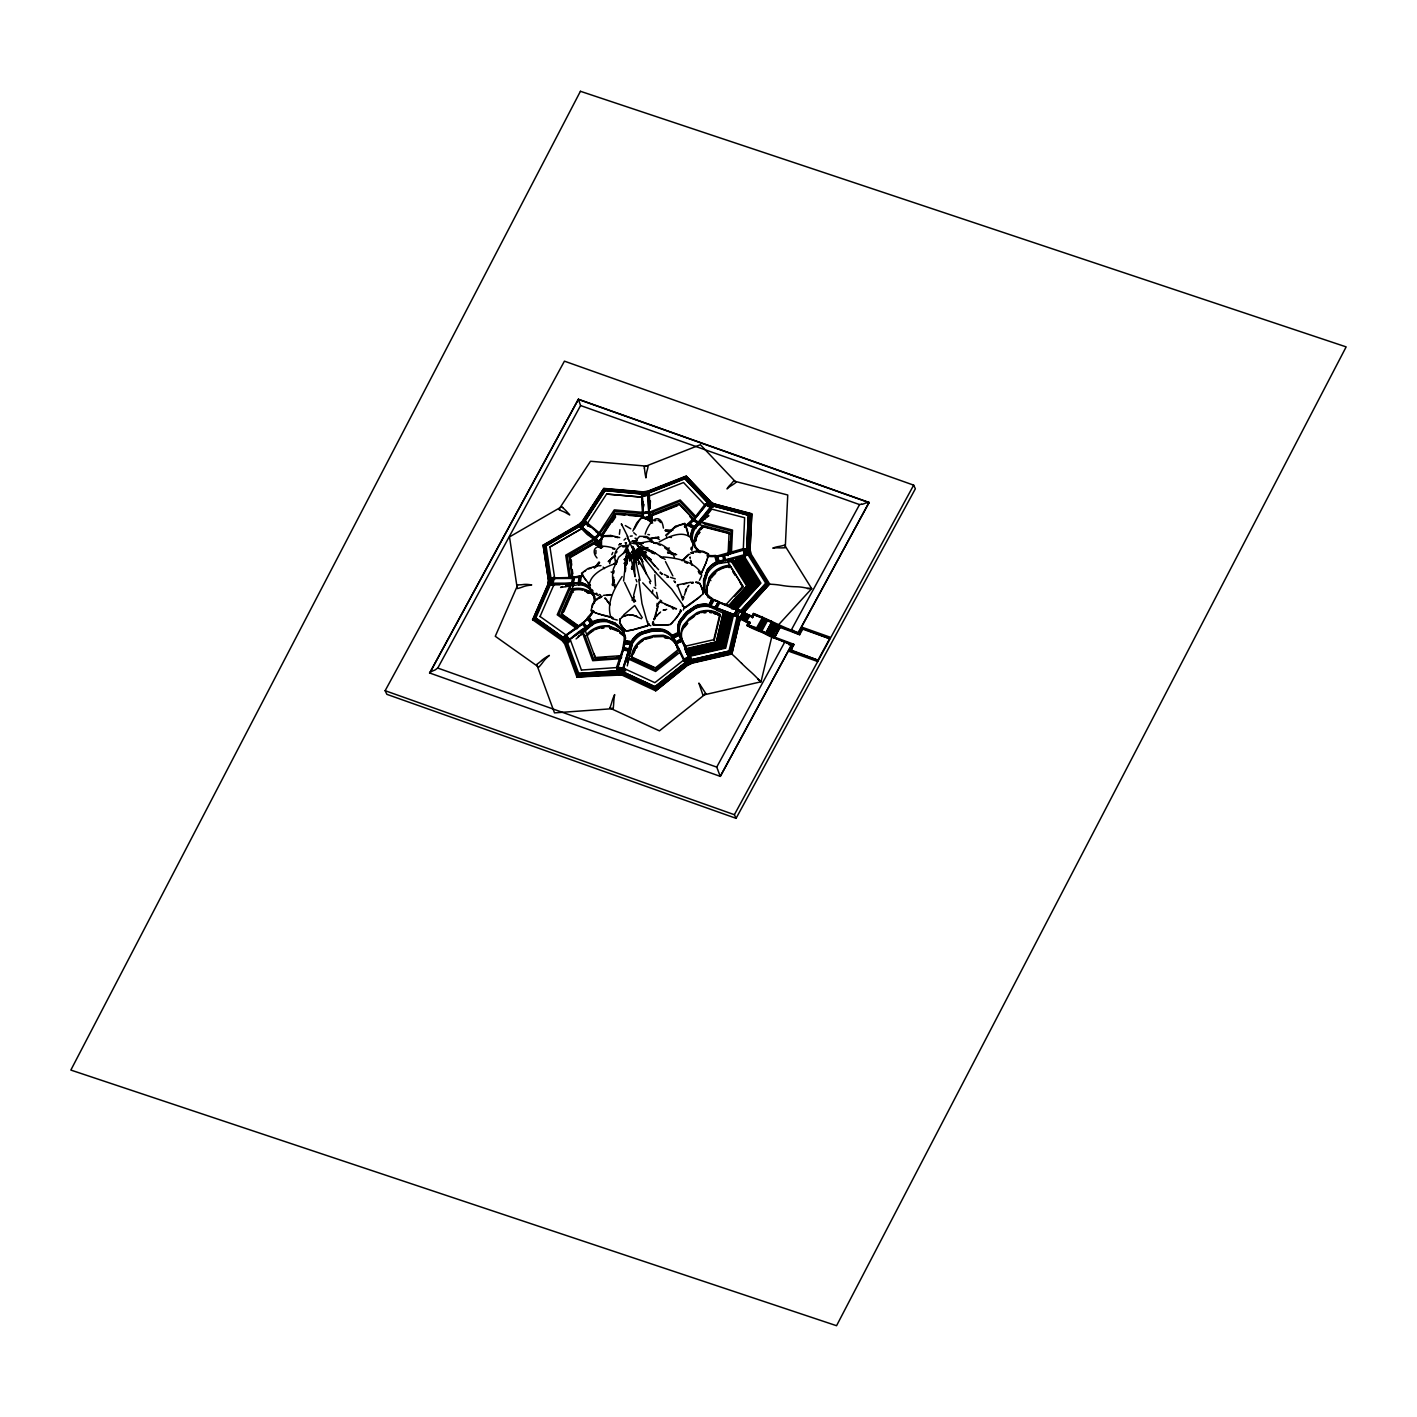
<?xml version="1.0" encoding="UTF-8"?>
<svg xmlns="http://www.w3.org/2000/svg" width="1417" height="1417" viewBox="0 0 1417 1417"><rect width="100%" height="100%" fill="white"/><g stroke="black" fill="none" stroke-linecap="round" stroke-linejoin="round"><path stroke-width="1.5" d="M600.843 544.766L601.835 535.821L610.78 535.467M595.795 545.226L594.308 542.038A22.831 19.466 -25.1 0 1 601.481 547.67L601.517 540.408M650.881 581.413L634.214 553.25L634.869 576.276M623.586 580.988L625.322 565.082L629.839 552.931L635.082 576.737M702.743 594.325L702.867 592.767M591.58 611.064L591.615 609.629M651.643 522.271A22.831 19.466 -25.1 0 1 649.429 517.4L648.862 492.939L641.494 494.037L642.769 517.4M651.483 522.324A22.831 19.466 -25.1 0 1 650.173 518.994L650.12 511.626M728.019 555.694L729.117 532.42L698.882 524.573M728.497 554.384L729.1 541.684M729.95 554.065L730.995 531.021L705.489 524.396M731.42 553.25L732.518 530.1L700.813 521.81M746.706 549.442L748.318 515.08L713.176 505.958L748.424 515.327L746.706 549.442L748.229 555.11L765.835 583.397L740.152 611.435L765.835 583.397M647.959 491.734L685.757 476.838L709.704 502.114L714.398 504.771L750.585 514.176L748.92 549.53L750.337 554.755L768.457 583.893L742.774 611.914M750.018 549.583L751.718 513.716L715 504.186L751.86 514.034L750.018 549.583L751.417 554.667L769.803 584.229A37.285 17.004 8.1 0 1 780.696 585.239L783.831 585.752A45.787 20.883 8.1 0 0 796.177 586.762A21.397 9.76 8.1 0 1 804.059 587.577A34.38 15.676 8.1 0 0 809.089 588.374L809.142 588.374A34.557 15.764 8.1 0 0 811.693 588.64L778.216 625.163A26.055 8.892 28.5 0 1 772.318 622.222A15.87 5.42 28.5 0 0 766.243 619.406A33.725 11.513 28.5 0 1 763.444 618.326M617.564 670.56L623.817 671.64L623.817 667.832L631.592 642.043A22.831 19.466 -25.1 0 1 641.812 632.248L651.129 629.733L660.57 629.414A22.831 19.466 -25.1 0 1 671.623 636.02L675.555 643.371L681.471 640.342M627.288 665.884L632.336 643.655A22.831 19.466 -25.1 0 1 642.556 633.842L651.891 631.327L661.314 631.008A22.831 19.466 -25.1 0 1 672.367 637.615L674.616 641.37M623.09 668.913L617.688 668.293L617.157 669.692L622.789 670.95L623.817 667.832L623.037 670.206L617.44 669.037M616.785 670.436L616.785 666.628L622.594 649.588L624.082 640.856A22.831 19.466 -25.1 0 0 621.248 628.723M617.387 668.948L624.897 643.708L624.897 638.854A23.504 20.051 -25.1 0 0 622.789 629.927M623.303 649.712L625.056 639.191A23.504 20.051 -25.1 0 0 622.931 630.246L621.78 628.316M629.715 646.205L623.055 669.001L617.564 668.062L623.338 649.801M617.157 669.692L617.546 666.769M689.866 554.525L689.725 554.224M652.776 590.021L652.387 593.369M625.606 566.658L625.411 571.157M642.928 515.841L642.893 513.078L648.72 511.714L648.933 517.099L642.893 518.002L642.291 493.931L642.556 496.446L648.083 495.1L642.344 495.968M619.406 534.298L619.938 529.639M629.733 555.092L634.32 554.578L631.893 551.372L635.985 552.205L626.615 556.739A39.694 13.674 28.1 0 0 625.18 559.414L624.171 559.272M639.049 553.462L641.157 553.728M543.136 545.12L548.592 580.704L548.007 584.814L532.633 619.938L547.865 584.495L548.45 580.385L543.136 545.12L578.88 524.432L582.228 521.314L603.855 488.404L643.123 491.841L647.906 491.114L686.235 476.006L710.519 501.636L715.142 504.505M549.672 584.495L534.723 618.644L549.672 584.495L550.327 579.925L545.049 545.403L579.801 525.3L583.538 521.81L604.563 489.821L642.733 493.151L648.136 492.602L685.403 477.901L708.996 502.822L713.902 505.603L708.89 502.574L685.279 477.671L648.136 492.602M550.416 584.141L551.107 579.34L550.522 584.371L535.785 618.042L564.214 638.199L535.785 618.042M582.387 575.355A22.831 19.466 -25.1 0 1 580.35 575.78L572.787 577.445L551.656 577.959L550.699 584.601L554.065 585.504M551.231 584.76L551.975 579.571M589.897 587.382A23.504 20.051 -25.1 0 0 581.501 582.741L550.699 584.601L552.471 577.959L553.781 577.25L552.364 578.685L551.674 583.963M572.858 578.419L553.108 578.526L552.488 583.981L550.965 584.211L572.114 583.627L572.734 578.189L553.675 577.977M578.862 582.706L580.509 576.932L578.986 582.954L579.801 577.268L574.151 577.711L573.513 583.166L552.931 583.184L551.532 584.619M562.443 586.496L560.583 587.453L580.084 584.459A22.831 19.466 -25.1 0 1 591.385 590.73L594.644 598.364M565.72 586.514L567.686 584.867L573.92 584.831M567.579 585.575L565.826 585.823M577.959 627.749L558.883 614.163L569.669 589.543L570.449 584.052M569.705 589.631L570.502 584.141M571.866 583.963L572.787 577.445M574.151 577.711L572.698 583.149M573.159 583.237L579.34 582.865A22.831 19.466 -25.1 0 1 590.641 589.135L593.882 596.752L594.52 603.04M573.442 577.959L574.08 576.754M573.513 583.166L578.295 583.078L578.968 577.374M579.677 582.83L580.403 576.701L582.635 576.258M580.35 582.759L581.236 576.542M658.551 603.925L659.277 601.818L661.385 602.562M624.986 571.264L625.482 568.022M656.744 606.069L657.187 603.305M623.037 667.708L632.088 640.094A23.504 20.051 -25.1 0 1 639.669 632.814L651.112 629.13L662.749 629.343A23.504 20.051 -25.1 0 1 670.932 634.249L672.313 635.95M632.124 642.84L631.911 645.886M619.92 618.768L619.707 623.055L622.541 627.82L626.172 631.043L631.681 630.193M625.96 564.338L627.093 559.609M683.189 599.108L683.632 596.663L683.525 598.275M657.949 606.671L656.779 611.258M614.854 587.364A88.686 45.734 -14.3 0 1 614.429 586.425L614.057 585.487A100.731 51.951 -14.3 0 1 612.587 577.498A111.252 57.371 -14.3 0 1 613.472 568.66L618.68 557.253L627.076 550.097L625.003 562.974L625.234 571.671M612.852 585.558L613.118 584.353A38.897 20.086 -14.9 0 1 613.986 581.926M658.427 603.5L655.15 615.722M601.871 538.123L602.26 536.441L612.569 536.37M633.523 543.455L634.603 540.975L636.835 540.338M691.337 547.263L690.823 549.265M634.639 555.942L634.533 552.896M631.397 568.695L633.842 561.167M631.699 568.554L632.141 566.747M631.929 568.979L634.373 561.469M632.23 568.855L633.736 563.346M714.15 640.484L720.208 615.137A22.831 19.466 -25.1 0 0 697.359 613.508L689.601 619.229L683.525 626.42A22.831 19.466 -25.1 0 0 686.2 646.896M716.329 641.795L723.148 613.118M685.793 649.287L716.488 642.043L723.255 613.207M723.945 613.242L717.108 642.326L684.96 649.571M685.084 649.889L717.197 642.521L724.14 613.508M687.298 650.013L717.905 642.981L724.725 613.348M718.614 643.442L725.522 613.455L718.614 643.442L685.562 651.041M685.881 651.59L719.305 643.92L726.319 613.561M719.305 643.92L726.514 613.827M686.182 652.157L720.013 644.381L727.134 613.526M686.058 651.82L719.925 644.186L727.328 613.809M720.544 644.593L727.931 613.632L720.722 644.859L686.395 652.511L720.722 644.859M721.342 645.125L728.71 613.738M688.627 652.635L721.43 645.32L728.923 614.022M729.507 613.844L722.05 645.603L688.91 653.06M686.979 653.857L722.139 645.78L729.702 614.128M687.192 654.229L722.829 646.258L730.304 613.951M722.829 646.258L730.322 614.004M731.225 614.022L723.538 646.719L731.119 613.933M731.916 614.039L724.158 647.002L687.794 655.345M687.883 655.54L724.246 647.197L732.111 614.323M724.955 647.658L732.731 614.199L724.955 647.658L690.132 655.646M733.156 616.554L725.663 648.118L688.343 656.602M655.15 686.784L622.683 671.693L617.015 670.719L578.738 673.482L617.139 670.95L622.807 671.924L655.15 686.784L685.385 662.589L691.177 659.791L728.993 651.112L737.088 616.625L740.028 611.205M655.309 688.113L622.382 672.792L616.962 671.853L578.101 674.669L617.068 672.101L622.488 673.022L655.309 688.113L686.005 663.546L691.549 660.871L729.932 652.068L738.239 617.298M730.747 652.776L691.815 661.704L686.501 664.272L691.921 661.952L730.853 653.007L739.178 617.511L748.955 623.763M730.853 653.007L739.833 616.802L747.432 621.301L746.972 622.134M741.605 663.351L739.391 661.154A37.285 6.926 47 0 0 731.827 654.034L740.241 617.954M621.762 674.988L576.861 677.025L616.838 674.138L621.762 674.988L655.681 690.823L687.263 665.547L692.328 663.103L731.827 654.034L740.17 619.176A27.437 9.37 28.5 0 1 748.548 622.949L746.989 625.606L748.318 626.296A33.725 11.513 28.5 0 0 759.725 631.433A15.87 5.42 28.5 0 1 765.782 634.231A26.055 8.892 28.5 0 0 771.698 637.172L761.018 681.79L702.938 695.109A24.302 1.488 70.6 0 0 702.283 693.161A25.134 1.541 70.6 0 0 700.901 689.105A15.197 0.921 70.6 0 1 699.059 683.543L698.918 683.083A15.144 1.134 57.8 0 1 702.425 688.379A25.134 1.895 57.8 0 0 704.727 691.939L704.745 691.974A24.302 1.842 57.8 0 0 705.879 693.692L659.436 730.853L609.841 708.057A24.302 9.246 -73 0 0 610.568 706.073L610.585 706.038A25.134 9.565 -73 0 0 611.878 701.929A15.144 5.757 -73 0 1 614.146 695.747L614.677 694.613L614.464 695.818A15.144 4.162 -87.3 0 0 613.756 702.247A25.134 6.908 -87.3 0 1 613.437 706.516A24.302 6.678 -87.3 0 1 613.207 708.642L554.49 712.875L536.689 664.449A24.302 12.682 -29 0 0 538.407 663.209L538.442 663.191A25.134 13.107 -29 0 0 541.613 660.57M592.005 607.344L592.873 604.9M652.936 622.594L653.007 622.098M707.579 558.032L708.553 554.1L707.544 553.356L702.85 551.213L697.111 550.77M595.937 550.416L595.902 553.746M703.718 580.456L707.366 570.041A23.504 20.051 -25.1 0 1 715.16 562.956C719.11 562.797 717.073 554.437 713.53 556.544A23.504 20.051 -25.1 0 1 707.349 556.119M704.816 580.014L707.969 571.317A23.504 20.051 -25.1 0 1 709.262 569.687M729.826 565.241A22.831 19.466 -25.1 0 0 709.332 577.481L706.888 585.965L706.906 594.449A22.831 19.466 -25.1 0 0 708.323 597.726M708.11 585.115L709.935 578.774A22.831 19.466 -25.1 0 1 716.86 571.352M684.376 595.175L686.66 588.693M577.959 583.343L579.411 582.263M578.721 584.955L582.263 584.335A23.504 20.051 -25.1 0 1 590.641 588.976L591.969 590.375M707.03 559.804L707.703 557.483M643.991 504.417L643.69 506.206M632.637 564.905L633.204 563.045M649.393 496.446L649.978 508.614L650.421 500.892M598.399 598.736L601.074 596.043M656.177 613.26L655.593 615.067M634.568 553.037C635.719 558.05 629.485 553.852 630.476 558.953M630.299 559.768L634.107 555.34L633.576 557.466L637.916 548.822L638.057 553.374M654.937 566.056L639.775 547.033L646.63 549.087L647.232 547.918M642.238 548.857L643.725 548.414A38.897 12.718 -80.7 0 1 645.833 548.662L647.303 549.158L647.852 548.007M623.817 671.64L624.702 668.983L625.606 670.914M629.183 554.809C628.741 544.376 620.185 541.896 615.385 552.311A111.252 37.976 28.5 0 0 614.872 558.369A100.731 34.398 28.5 0 0 615.651 562.496M622.329 616.678L623.905 615.934M623.019 616.643L628.05 614.925M624.631 615.509L623.639 616.165M624.773 615.598L625.712 615.474M627.926 614.836L626.81 615.261M629.219 614.73L633.948 615.368M629.325 614.819L630.211 615.102M631.929 615.013L636.995 616.395L635.223 616.182M624.047 643.531L631.167 644.292M617.298 670.011L617.706 667.088L623.303 668.257M622.789 670.95L623.197 668.027M628.528 655.256L630.246 652.369M628.51 659.915L627.536 662.837M634.355 629.555L647.463 625.977L647.888 624.738M647.463 625.977L649.234 623.799M706.392 561.646L707.154 559.254M627.023 662.04L627.784 659.791M632.159 600.418L632.832 598.47M641.901 494.923L641.494 494.037L642.078 495.401M623.427 553.533L627.217 546.076M627.288 559.024L629.839 552.931M649.269 493.825L648.862 492.939L648.632 494.427L642.415 495.472M685.403 591.881L685.669 590.127M680.603 612.197L680.514 609.647C681.294 611.258 678.566 615.509 675.998 618.414M653.999 619.477L654.92 617.139M705.701 563.559L706.056 562.567M705.914 562.744L706.534 561.061M632.868 531.074L636.747 522.944L642.627 516.125L652.635 523.05M633.576 561.185L634.285 559.29M691.797 550.416L693.285 543.49A28.234 14.489 -37.7 0 0 692.47 539.718C684.446 528.86 668.169 536.671 659.029 542.091M708.465 604.97L710.608 605.431L708.376 604.953A22.831 19.466 -25.1 0 0 694.312 606.883L686.554 612.622L680.479 619.796A22.831 19.466 -25.1 0 0 678.867 632.513L681.524 640.502M709.226 606.582L711.352 607.043L709.226 606.582A22.831 19.466 -25.1 0 0 695.056 608.478L687.298 614.216L681.223 621.408A22.831 19.466 -25.1 0 0 679.611 634.125L679.841 636.8M637.969 553.161L637.526 555.305L635.082 554.082M636.481 584.442L633.665 595.193L634.249 601.764M654.548 617.422L654.902 616.519M677.184 586.266L678.017 584.743M686.058 590.269L686.625 588.586M645.213 534.12C646.666 528.169 655.451 511.608 661.774 522.058A28.234 9.317 -80.3 0 1 663.05 526.079L663.422 528.098M630.831 646.878L630.37 650.19M704.922 565.525L705.294 564.586M653.148 621.549L654.105 624.986L659.135 625.145M705.081 564.852L705.843 562.921M704.462 566.587L702.07 571.937M705.064 564.887L700.972 573.779M616.058 564.108L617.121 561.858M632.567 599.249L633.824 596.646M540.036 616.537L553.958 584.601M570.236 585.062L557.218 614.783L577.002 628.811M573.619 585.079L561.15 613.561L578.49 625.853M561.752 614.836L572.503 590.287A22.831 19.466 -25.1 0 1 582.6 589.968M563.771 611.861L572.043 592.979M634.479 528.736L638.66 521.314M700.937 574.363L701.893 572.309M611.825 554.649L612.817 552.471M619.548 619.884L621.319 617.918M684.872 527.266A23.504 20.051 -25.1 0 0 686.607 526.026L689.052 524.201L693.622 527.779C679.646 521.934 697.164 525.459 692.594 529.462A23.504 20.051 -25.1 0 0 691.089 538.903M693.763 529.551L696.615 526.203M629.059 556.403L629.609 555.393M638.713 553.409L635.524 552.435L637.296 548.716L637.668 552.524L641.511 548.751M634.798 555.322L637.207 550.823M630.583 644.682L632.23 640.413A23.504 20.051 -25.1 0 1 639.811 633.133L651.253 629.449L662.89 629.662A23.504 20.051 -25.1 0 1 671.091 634.568M592.855 610.55A22.831 19.466 -25.1 0 1 588.055 616.98L586.656 619.194M587.47 619.282L564.674 636.056L582.334 623.887L589.968 615.828A23.504 20.051 -25.1 0 0 593.457 610.745M642.627 543.455L634.586 541.701L639.598 536.335L646.435 536.512A111.252 36.736 -80.3 0 1 651.289 539.983A100.731 33.264 -80.3 0 1 652.883 541.808M635.648 541.808L636.818 539.983M719.889 602.544L736.964 608.513L752.462 617.351M615.492 564.356L614.039 563.966L615.332 563.541A39.694 13.674 28.1 0 1 615.846 562.088M614.376 564.356L614.323 563.399M624.312 559.573L625.889 559.272M633.364 552.524L632.017 551.638M634.763 554.33C626.969 558.156 640.059 544.27 641.901 553.551M631.716 552.187L646.028 552.01M647.073 547.6L646.613 548.485A39.694 12.983 -80.7 0 0 643.779 547.901L642.273 548.344M647.711 547.706L647.232 548.592A39.694 12.983 -80.7 0 0 644.398 548.007M653.591 542.994L657.222 543.313L656.496 542.693M736.911 608.601L712.645 599.834L709.846 605.36L716.896 608.052M738.771 609.753L735.884 615.651L740.949 617.688M385.141 690.699L564.427 361.158L913.664 485.145L915.364 488.776L736.078 818.335L386.859 694.33L385.141 690.699L734.378 814.704L736.078 818.335M717.48 769.041L716.719 767.111L784.876 641.848A3.419 1.169 28.5 0 1 786.346 642.733L787.905 643.531A4.517 1.541 28.5 0 1 791.359 645.302L720.297 776.374L429.51 672.933L430.733 671.995A8.626 4.499 -20.2 0 1 434.009 670.4A3.56 1.86 -20.2 0 0 436.046 669.267A5.438 2.834 -20.2 0 1 437.764 668.062L580.58 405.545L578.402 399.24L429.617 673.164L578.402 399.24L869.082 502.45L798.001 633.523M683.773 608.052L684.234 607.185C683.862 609.877 694.171 600.897 698.156 598.257M710.749 605.75C719.464 592.572 704.231 608.46 715.355 607.379L735.724 615.332L735.281 616.182L710.856 606.139M718.136 601.233L711.688 598.877L719.925 602.473L716.435 608.885M715.266 607.167L717.941 602.615M715.355 607.379L717.941 602.42M711.6 607.734L717.356 610.178M727.187 614.712L717.197 610.497M736.787 609.717L734.183 614.659L736.681 609.7M717.675 602.066L737.637 610.249L735.033 615.155L737.513 610.196L750.018 616.554L750.461 615.704M740.064 617.422L742.579 612.392L740.205 617.741M743.376 619.14L746.05 614.411C741.552 608.548 738.346 626.119 743.429 612.906L736.503 609.345M743.482 619.194L741.746 618.414L744.262 613.402M745.218 613.915L742.49 618.715L744.332 619.69M742.597 618.91L745.112 613.898M743.34 619.211L745.962 614.393L747.751 615.403C741.233 629.307 747.166 608.796 752.498 617.706L753.879 614.588L752.498 617.706M744.173 619.672L749.912 622.453L747.946 626.084M744.279 619.92L746.901 615.102M749.434 616.413L746.741 621.107L749.876 622.506M748.442 622.648L746.918 625.446C762.293 631.415 776.675 639.811 792.333 644.77L792.935 646.046L788.791 644.576M751.931 616.236L753.454 613.437C768.829 619.406 783.211 627.802 798.869 632.761L801.916 627.182L829.724 637.048L830.327 638.341M759.122 629.662L748.406 625.234L749.77 622.116L750.302 623.25M755.846 628.617L756.306 627.784L771.486 635.967L793.679 644.239L791.005 650.633L815.873 659.454M753.879 614.588L761.921 617.44L762.381 616.608M756.005 628.971L762.187 618.007M756.855 629.467L763.037 618.308L754.021 614.907M762.931 618.29L757.316 628.634M767.553 633.86L759.105 629.839L764.719 619.3M765.57 619.796L759.937 630.335L765.463 619.796M760.681 630.636L766.314 620.292L771.486 622.524L774.019 624.029L768.368 634.533L773.895 623.994M760.787 630.831L766.42 620.309L763.037 618.503M761.638 631.344L767.252 621M761.921 617.44L767.837 620.947L768.297 620.097M767.837 620.947L771.663 621.301M770.919 635.826L767.536 634.037L773.151 623.693M769.13 634.816L774.833 624.702M769.218 635.029L774.851 624.507M776.427 625.482L770.901 636.038L776.534 625.499L774.001 624.206M771.202 622.134L777.118 625.641L777.561 624.808M777.366 626.19C767.447 638.075 773.31 643.407 779.067 627.005L778.128 626.491M771.751 636.534L777.384 625.995M779.917 627.501L774.284 638.04L779.899 627.696M861.678 504.257A5.438 2.834 -20.2 0 0 859.552 504.594L791.394 629.839A3.419 1.169 28.5 0 1 792.882 630.724L794.441 631.521A4.517 1.541 28.5 0 1 797.895 633.293L869.082 502.45L867.505 502.61A8.626 4.499 -20.2 0 0 863.98 503.708A3.56 1.86 -20.2 0 1 861.678 504.275M801.916 627.182L802.713 629.13L799.666 634.71L792.847 631.628L793.077 630.317M720.297 776.374L791.359 645.302M789.304 650.368L817.113 660.233L817.715 661.509L789.907 651.643L789.304 650.368L792.333 644.77M791.005 650.633L793.679 644.239M799.294 633.913L802.341 628.333L829.636 638.695L817.946 660.198L790.633 649.836M734.378 814.704L913.664 485.145M615.492 556.102L610.674 559.113L609.647 563.647M593.192 604.244L594.254 602.508M696.119 527.956L694.649 529.126A22.831 19.466 -25.1 0 0 692.612 541.843L696.615 549.087M640.059 580.385L634.409 555.092L636.587 550.717L637.969 553.657M625.482 565.224L627.04 562.779M625.942 565.241L626.668 564.037M684.376 526.486A22.831 19.466 -25.1 0 0 687.652 523.936L692.275 519.667L694.33 519.738L706.003 504.789L710.679 507.676L712.893 506.259L692.435 529.143A23.504 20.051 -25.1 0 0 690.929 538.584L691.372 540.798M689.052 524.201L694.153 527.319L710.413 507.109C715.337 506.365 705.276 505.692 707.685 503.265L705.205 504.115L693.604 519.083M654.689 618.609L655.451 617.281L654.459 619.247M654.069 619.636L654.707 618.326M654.229 619.636L654.565 618.326M570.431 640.254L568.359 642.539L569.687 639.51L585.823 628.404L594.024 621.071A23.504 20.051 -25.1 0 1 604.439 619.371L614.943 622.949L621.939 628.634M576.099 638.925L593.032 624.047A22.831 19.466 -25.1 0 1 607.078 621.726L615.297 625.056L621.992 630.317A22.831 19.466 -25.1 0 1 624.312 635.153M644.416 468.372A24.302 2.568 74.9 0 0 644.186 466.866L700.388 444.708L736.061 482.347A24.319 11.655 -52.1 0 1 734.52 483.534A25.152 12.062 -52.1 0 1 731.385 485.588A15.197 7.28 -52.1 0 0 726.992 488.9L726.974 488.9A15.18 6.217 -68.1 0 1 730.18 484.897A25.134 10.273 -68.1 0 0 732.465 482.418A24.302 9.937 -68.1 0 0 733.616 480.948L787.746 495.011L785.266 547.706A24.319 12.186 -5.8 0 1 783.123 547.848A25.152 12.594 -5.8 0 1 778.854 547.83A15.197 7.616 -5.8 0 0 772.779 548.149L772.779 548.131A15.18 7.935 -23.2 0 1 778.518 546.537A25.134 13.125 -23.2 0 0 782.521 545.687L782.556 545.669A24.302 12.682 -23.2 0 0 784.575 545.084L811.693 588.64L807.477 588.622M591.916 621.974L586.16 627.501C581.413 627.908 559.981 648.224 569.687 639.51L566.304 635.259L564.568 637.402L563.984 636.534L566.162 634.94M580.811 635.259L581.926 632.425L590.287 625.8M543.278 545.439L579.039 524.751L582.369 521.633L603.855 488.404M565.631 643.513L577.481 675.856L616.909 673.004L622.187 674.12L617.015 673.234L577.605 676.086L565.631 643.513L562.797 639.758L533.536 619.016L548.822 584.619L549.442 580.279L544.093 545.262L579.34 524.875L582.883 521.562L604.209 489.113L643.035 492.726L648.065 491.982L685.863 477.068L709.811 502.344L714.505 505.019L750.585 514.176M544.093 545.262L579.464 525.105L582.989 521.81L604.209 489.113M545.049 545.403L579.925 525.53L583.645 522.058L604.563 489.821M600.117 543.083L579.748 526.309L584.194 522.076L604.917 490.53L642.645 494.055L604.917 490.53M581.377 526.575L580.279 525.725L546.13 545.793L580.385 525.973L584.3 522.306L605.024 490.778M587.028 523.953L606.618 494.019L642.22 497.119M598.275 534.227L614.287 509.872L641.848 512.281M599.834 534.333C583.042 553.303 609.983 522.572 614.925 511.147L642.45 513.645M601.888 534.262L615.846 513.025L643.371 515.434M601.091 536.83L616.218 513.84L641.618 516.054M602.491 535.537L615.279 516.089M612.162 522.182L615.651 516.886M580.403 634.727L582.334 632.956M652.564 622.718L652.706 624.525L654.105 624.986M667.088 534.971L673.695 528.293M626.349 564.551L627.182 563.328M665.636 535.325L675.307 526.398M622.134 576.56C614.641 587.913 606.565 602.26 610.532 616.253A28.234 12.664 -60.1 0 0 612.587 618.857L617.263 620.026M594.502 568.146L598.842 562.106M597.23 565.401L599.444 562.319M584.566 578.242L581.484 573.23L588.02 568.518L597.283 565.808L599.586 562.638M681.099 610.816L675.023 619.619M638.305 552.63L639.067 551.656M670.259 537.326L671.428 537.256M712.255 505.904L698.9 522.377L694.224 519.508L689.158 524.449M698.298 522.784L693.604 519.915L689.866 524.095L689.247 523.404M707.189 503.903L693.604 519.915M705.843 504.47L707.048 502.893L707.455 503.779M706.109 505.037L711.299 507.268L706.711 504.629M707.685 503.265L706.605 504.399M695.357 526.362L693.374 527.213M711.511 509.447L700.087 523.989L698.156 524.219L701.557 521.031M707.313 513.645L710.873 509.075M708.323 515.434L704.444 518.852L708.943 515.788M624.472 546.307L625.57 545.208M699.343 522.395L694.525 526.539M698.723 524.538L695.269 528.151M639.138 520.712L639.97 519.702M674.563 620.185L675.342 618.946M688.379 586.567L687.404 587.205M687.387 622.594L683.738 626.899A22.831 19.466 -25.1 0 0 682.374 630.494M684.128 627.696L687.759 623.391M625.411 551.904L627.076 550.097M674.262 620.239L671.64 623.321M643.389 553.427L645.178 551.727M699.449 580.332L701.557 575.887A28.234 12.877 8.1 0 0 700.884 572.61C692.647 560.654 676.316 558.068 662.819 556.899M638.447 552.01L639.829 550.77M623.976 563.47L627.164 561.132M622.276 616.82L621.85 617.564M656.142 616.2L657.098 615.137M656.284 616.484L659.312 613.03M725.309 605.36L742.862 586.195L727.736 561.876M734.467 596.575L743.252 586.992L730.198 566.038A22.831 19.466 -25.1 0 0 709.704 578.278L707.26 586.762L707.278 595.246M727.966 606.423L746.777 586.036M729.596 605.077L746.865 586.231L730.871 560.654L731.951 560.282M731.757 560.087L747.751 585.806L728.816 606.441L747.857 585.806M729.649 606.423L748.831 585.575M729.861 606.689L749.026 585.752L732.642 559.538M730.517 606.494L750.036 585.345M730.711 606.706L750.124 585.522L734.715 560.725L750.124 585.522M731.101 606.813L751.116 585.097M731.296 607.025L751.205 585.292L735.512 560.193M731.951 606.83L752.197 584.867L736.397 559.662M732.146 607.061L752.055 584.831M731.349 608.46L753.383 584.831L737.301 559.13M731.526 608.672L753.277 584.636M732.182 608.495L754.464 584.601L738.204 558.599M732.359 608.725L754.375 584.406M732.996 608.495L755.314 584.123L733.191 608.761M733.014 608.548L755.456 584.176M733.669 608.779L756.536 583.946M733.864 608.991L756.625 584.141L739.94 557.448M734.502 608.814L757.634 583.715M734.679 609.044L757.723 583.91L740.843 556.916M735.334 608.867L758.715 583.485L735.512 609.08M736.167 608.92L759.884 583.432L742.667 555.889M736.344 609.133L759.795 583.255L742.774 555.889M735.689 610.798L760.929 583.131L743.73 555.482M741.073 612.109L767.04 583.414L741.941 611.17L768.457 583.893M743.518 612.445L769.661 583.91L743.659 612.764M688.042 586.319L688.91 585.38M673.482 621.124L670.383 624.56L668.133 624.667M640.325 519.295L641.37 518.197M629.431 560.459L629.927 557.979L630.335 559.007M629.591 561.026L634.444 556.722M624.011 540.072L625.853 538.336M688.573 554.295L682.038 560.742M687.9 555.553L683.277 560.105M687.652 523.936L689.725 523.776L694.56 526.628M688.095 524.325L686.466 525.707A23.504 20.051 -25.1 0 1 684.712 526.947M639.209 551.142L640.59 550.026M623.941 615.261L623.019 616.094M670.312 624.383L671.41 623.338M583.113 572.592L581.997 573.655L582.865 575.391M639.297 556.279L636.074 552.258L642.22 559.821M639.297 558.015L637.685 554.879M580.492 526.079L585.168 521.243L603.181 536.051M601.375 546.519A22.831 19.466 -25.1 0 0 599.55 543.455L586.921 534.156L580.155 527.195L579.748 526.309L586.514 521.987L580.757 526.646M581.501 526.805L586.408 523.564L584.583 521.81M581.944 527.053L586.177 523.086M588.055 534.563L587.506 533.624M591.42 536.901L594.272 538.336M594.13 538.23L599.444 533.27M580.35 525.76L594.821 538.053L600.206 533.536M602.278 538.743L598.718 541.064L603.181 536.901L599.391 534.103L595.264 538.301M594.927 538.46L599.391 534.103M595.335 538.495L567.296 555.765L570.714 578.419M594.874 539.842L598.806 541.843A22.831 19.466 -25.1 0 1 601.286 546.59M598.824 541.294L602.172 538.495M608.265 561.469L614.305 555.836M608.513 561.681L614.553 556.049M630.158 559.201L634.143 555.854M641.564 518.002L642.84 516.833L644.646 517.701M702.85 594.006L698.74 597.797M566.428 635.507L568.837 639.988L565.737 635.985L582.476 624.206L590.127 616.147A23.504 20.051 -25.1 0 0 593.599 611.064M588.728 618.644L592.944 624.082M624.047 614.553L634.781 605.502L642.255 617.67M631.539 558.617L634.302 556.42L633.186 553.799M659.454 613.313L660.552 611.985M639.97 550.398L641.37 549.371M627.979 555.942L627.058 557.005A38.897 13.391 28.1 0 0 625.836 558.9M700.228 596.309L697.713 598.328M655.805 668.665L666.114 660.411M631.911 658.958L655.54 669.904L677.503 652.192M680.461 651.855L655.61 671.463L628.723 659.1M655.044 686.554L685.385 662.589M655.203 687.865L685.881 663.315L691.443 660.623L729.932 652.068M622.063 673.89L655.486 689.424L686.501 664.272M731.668 653.715L692.187 662.784L687.121 665.228L655.681 690.823M596.433 600.082L597.389 599.338M640.608 550.788L635.56 552.329L633.045 557.164L634.285 556.155M683.26 610.089L684.039 608.106L697.412 598.576M584.318 571.6L585.646 570.679M689.831 619.725L694.472 616.271M598.133 541.365L600.542 543.331A23.504 20.051 -25.1 0 1 601.393 544.96M658.71 602.774L660.375 601.977M573.991 577.392L582.476 575.94M640.732 549.761L644.398 548.007M599.391 598.293L602.243 596.327M604.846 598.346L605.803 598.842M606.511 599.639L607.238 600.489M608.194 601.782L606.883 600.595L610.178 604.616M607.893 601.995L609.204 603.199M564.674 636.056L564.409 637.083L565.844 636.215L568.943 640.218M564.834 637.969L567.314 636.268M579.004 635.666L578.047 637.172M650.155 539.363L655.451 537.486L659.578 539.523M671.676 636.091L675.236 641.069M683.844 643.495L679.646 634.727L673.093 638.376M627.678 556.509L634.462 554.897M674.457 527.779L679.487 525.246M691.443 583.237L693.002 582.405M696.119 582.033L699.856 583.361L702.407 589.543M582.369 528.187L549.938 546.944L554.809 579.004M549.991 547.015L582.405 528.258M594.095 538.814L565.737 555.216L568.961 576.524M567.296 555.765L592.306 541.17M572.415 577.02L569.315 556.491L596.964 540.497M569.917 557.767L594.892 543.313A22.831 19.466 -25.1 0 1 600.914 547.564M640.413 634.426L649.96 631.256M551.62 583.893L552.931 583.184M573.247 582.6L572.114 583.627M717.657 563.204L715.762 564.232A23.504 20.051 -25.1 0 0 713.973 565.401M622.541 629.91L614.535 623.462L606.334 620.132A22.831 19.466 -25.1 0 0 592.288 622.435L567.508 641.104M675.342 526.38L684.783 523.334L688.538 535.892M690.504 552.843L697.093 550.77M691.939 553.338L693.462 552.843M633.629 554.206L638.518 551.815M634.373 551.107L635.684 551.691M636.215 557.891L635.507 552.524L638.784 552.807M636.038 553.888L635.79 553.356M638.164 551.355L633.488 553.657L634.869 556.598M650.81 625.765L648.897 625.074A28.234 4.853 81.4 0 1 647.392 622.559L641.972 603.518L638.748 579.394M671.906 635.489L678.265 632.407M672.384 636.056L678.513 633.381L672.172 635.631M673.465 637.721L679.168 635.259L678.902 632.602M681.418 638.589L681.896 641.228L676.458 643.566M679.115 649.057L679.753 652.192M684.446 646.489L686.501 648.933M687.776 651.537L686.413 650.58M689.849 655.628L689.105 655.982C693.019 658.958 683.649 663.528 683.791 658.551L684.748 662.465L691.549 659.171L682.427 640.59L675.75 643.814L684.34 661.58L691.142 658.303L684.021 660.924M684.057 659.118L689.264 656.319L689.884 657.612M684.287 659.596L689.601 657.027L684.376 659.773M684.482 660.003L689.796 657.435M702.938 695.109L705.879 693.692M654.707 520.942L655.876 520.411M719.641 561.894L715.018 562.638A23.504 20.051 -25.1 0 0 707.225 569.723L703.558 580.138L703.718 589.118M692.205 582.936L693.32 582.529M691.992 583.06L693.285 582.706M654.317 553.71L638.394 543.384L649.11 541.312L661.066 544.429A111.252 57.105 -37.7 0 1 668.363 549.318A100.731 51.703 -37.7 0 1 673.536 555.517L674.014 556.403A88.686 45.521 -37.7 0 1 674.457 557.324M640.218 543.933L642.911 542.994M705.064 519.207L702.584 519.72M627.979 555.783L629.502 555.127M588.657 569.014L591.279 567.951M599.816 596.911L595.441 599.869L592.306 604.616L591.102 610.833L593.138 611.79M715.762 556.314L718.082 561.752L717.179 562.106A22.831 19.466 -25.1 0 0 706.658 571.671L704.214 580.138L704.231 588.64A22.831 19.466 -25.1 0 0 711.989 598.311L712.078 598.346M717.037 561.539C725.291 559.024 756.005 558.015 743.146 549.442L723.662 555.588L717.764 556.739L715.461 555.429A22.831 19.466 -25.1 0 1 707.42 555.216M718.082 561.752L718.968 561.646L717.657 556.491L713.371 556.226A23.504 20.051 -25.1 0 1 707.207 555.801M711.192 598.877A22.831 19.466 -25.1 0 1 704.975 590.234L704.975 581.749L707.42 573.265A22.831 19.466 -25.1 0 1 717.923 563.718L734.272 561.132L737.318 559.485M676.653 554.543L674.102 554.384A38.897 19.927 -38.2 0 0 670.436 553.268L667.655 552.967M594.768 622.683L591.757 625.588M710.519 501.636L686.377 476.325L648.047 491.433L643.265 492.16L604.014 488.723M648.844 511.962L648.047 493.063L684.801 478.503L708.075 503.053L713.282 506.188M708.075 503.053L684.925 478.751L648.189 493.222L642.45 494.25M648.72 496.145L683.525 482.524L705.524 505.745M652.759 511.98L679.593 501.405L695.18 517.913M649.216 515.257L678.956 503.531L693.267 518.64M652.67 515.398L677.627 505.568M696.845 607.167L686.855 613.827L679.823 623.055A23.504 20.051 -25.1 0 0 678.637 632.478L678.973 634.32M612.764 564.444C602.703 568.306 586.496 576.17 589.738 589.348A28.234 14.56 -14.3 0 0 592.093 592.359L598.346 595.565M625.588 545.191L627.058 545.014M719.429 561.982L747.574 555.198M720.208 562.956L721.997 562.319M667.07 548.733L669.338 548.007M747.149 553.569L745.732 548.733L742.986 548.769L717.569 555.836M634.586 541.701L637.402 544.465M680.142 525.034L684.765 524.007L686.359 527.638M732.058 560.53L730.959 560.601M743.146 549.442L745.732 548.733L746.05 549.743L746.529 555.251L744.58 555.039L743.305 549.761L744.899 555.393L747.308 554.649L744.899 555.393M690.256 557.944L690.097 557.005L689.902 558.05M691.177 561.77L690.345 560.229L691.496 563.505M691.301 563.541L691.992 565.135L690.823 561.876M745.909 549.424L724.565 555.588L716.719 556.403M743.642 550.487L746.05 549.743M718.933 561.557L744.563 554.667M728.072 561.256L731.526 560.884M663.262 609.983L665.264 609.841M663.386 610.231L666.645 609.399M649.411 517.311L649.358 516.142M645.072 639.333L652.546 637.331M639.421 553.268L641.228 553.144M633.133 629.626L648.791 625.11M695.41 551.992L702.708 551.851M632.744 629.715L627.89 630.76M593.068 567.42L596.274 566.8M684.641 649.004L716.4 641.848M687.174 649.677L717.905 642.981M687.511 650.244L718.525 643.265M685.739 651.271L719.216 643.725M688.591 652.511L721.43 645.32M687.156 654.087L722.652 645.939M723.343 646.418L687.458 654.654L723.449 646.524M687.582 654.973L724.246 647.197M689.99 655.327L724.866 647.463M632.389 630.016L633.47 629.768M599.976 547.617L602.65 547.316M640.998 553.197L643.159 552.913M641.37 553.657L646.205 552.86M683.455 583.981L686.572 583.414M610.426 594.573L603.536 595.37M691.053 582.192L677.344 584.955L681.825 596.61M691.974 582.511L692.86 582.369M611.435 594.803L606.742 595.441M628.369 556.527L627.111 548.432L630.175 542.764L636.251 544.022L642.84 552.789L644.788 552.648M635.507 552.524L638.164 554.419M637.331 558.759L638.04 559.874M630.228 536.211L632.23 535.927M648.88 493.665L647.817 494.533L648.685 512.954L642.822 513.574L652.812 512.086M649.128 512.281L643.017 513.326L642.291 495.242L648.242 494.108L642.486 494.976M642.202 512.617L649.411 511.519M644.682 517.967L648.862 517.329M644.576 518.463L648.827 516.851L642.893 518.002M644.682 518.693L649.021 518.037L648.543 514.654M645.691 519.029L649.128 518.516M632.106 541.117L636.782 540.479M650.527 538.336L658.71 537.096M632.124 541.436L636.8 540.639M650.545 538.655L658.728 537.433M644.274 552.577L645.833 552.4M668.859 624.755L666.327 624.826M622.86 546.909L624.401 546.785M638.394 543.384L642.716 543.455M597.283 565.808L600.95 565.649M595.158 657.541L621.16 655.664M597.691 658.197L606.37 657.559M617.192 656.779L621.532 656.478M621.691 657.311L593.776 659.33L585.239 636.109L581.891 631.769M620.912 658.639L592.713 660.694L582.405 632.655M581.431 670.028L617.688 667.496M667.336 624.932L659.649 624.932M664.307 625.127L665.831 625.056M663.563 625.145L652.706 624.525M651.855 630.742L661.473 630.423M654.406 636.818L663.847 636.516A22.831 19.466 -25.1 0 1 669.249 638.482M666.893 577.233L668.505 577.304M634.975 538.247L635.95 538.247M672.437 608.424L673.907 608.708L672.508 608.566M551.55 578.685L553.232 578.774M551.709 579.004L553.108 578.526M554.171 584.778L559.963 584.831M625.251 542.87L626.261 542.746M625.375 542.977L626.509 542.959M665.405 529.958L672.88 530.295M665.211 530.543L670.932 530.808M665.37 530.861L671.073 531.127M667.531 552.134L670.347 552.435A39.694 20.352 -38.2 0 1 672.898 553.091M667.885 552.577L670.702 552.878A39.694 20.352 -38.2 0 1 675.519 554.578M646.524 574.257L638.128 550.93L641.139 552.736M604.669 490.069L642.733 493.151M606.653 494.09L642.255 497.208M616.43 514.318L624.915 515.044M629.148 515.416L639.722 516.337M736.893 618.131L737.867 618.219M737.974 618.45L740.011 618.857M708.713 604.687L706.676 604.457A23.504 20.051 -25.1 0 0 696.243 605.891L686.253 612.551L679.221 621.78A23.504 20.051 -25.1 0 0 678.034 631.203M707.278 605.732L709.315 605.962M610.798 535.467L619.707 537.557M647.87 534.492L649.464 534.776M639.28 553.232L635.524 552.435M579.553 582.582L581.661 583.06A23.504 20.051 -25.1 0 1 590.039 587.701M675.094 608.637L676.458 608.832M639.775 547.033L652.068 551.071L665.14 559.467M641.83 548.397L654.371 553.126M624.525 559.662L626.137 558.351A38.897 13.391 28.1 0 1 627.359 556.456M614.039 563.966L615.74 563.948M637.809 552.825L644.345 548.521A38.897 12.718 -80.7 0 1 646.471 548.769M631.521 641.564L624.95 640.449A22.831 19.466 -25.1 0 0 624.72 636.888M631.096 642.273L624.879 641.21L631.22 642.503M624.862 642.202L630.972 643.46M624.95 643.424L630.6 644.168M623.604 647.852L629.219 649.021L623.71 648.083M628.971 649.765L623.48 648.827L629.077 649.996M622.594 649.588L629.485 650.775M623.445 650.031L628.935 650.97M627.802 658.267L631.947 659.064M619.867 668.115L623.533 668.753M616.625 668.824L623.657 670.028M609.841 708.057L613.207 708.642M633.93 552.01L636.109 552.453L636.871 557.784M635.808 553.02L633.629 552.577L635.011 555.535M670.471 577.339L675.218 578.845M612.374 617.387L599.71 614.199M613.171 617.847L609.487 616.962M614.659 536.777L617.918 537.681M607.503 616.466L609.062 616.856M713.778 505.355L749.451 514.637L747.804 549.477L749.274 554.933L767.146 583.645M711.352 509.004L744.616 517.719L743.252 550.54M729.489 533.217L703.434 526.451A22.831 19.466 -25.1 0 0 694.897 546.856M729.72 533.713L703.664 526.929A22.831 19.466 -25.1 0 0 700.636 529.728M606.671 616.271L603.412 615.385M642.592 554.561L640.342 548.91M615.013 548.716C609.239 546.147 590.8 542.853 594.733 554.437A28.234 9.636 28.5 0 0 597.018 557.979M612.658 548.751L614.571 549.335M601.339 614.783L602.296 615.084M675.236 608.318L676.37 608.672M641.901 555.694L649.482 558.174M673.536 607.521L674.457 607.804M580.315 526.787L585.912 523.139M703.363 552.01L708.429 554.614M660.109 573.017L662.501 573.779M670.17 537.202L671.41 537.521M597.815 613.579L599.533 614.128M599.125 594.449L600.347 594.857M599.285 614.146L600.277 614.464M643.796 556.279L649.199 558.351M643.92 556.668L645.798 557.324M643.725 556.881L645.585 557.519M578.526 399.47L869.188 502.681M580.58 405.545L859.552 504.594M695.676 582.263L697.447 582.883M802.713 629.13L829.636 638.695M777.118 625.641L792.634 631.15M776.534 625.694L778.234 626.527L772.495 636.818M799.666 634.71L778.96 626.987M735.033 614.96L716.949 608.159M734.945 614.943L739.833 616.802M739.763 617.582L741.746 618.414M735.281 616.182L739.373 617.635M748.247 624.915L756.306 627.784M770.813 635.826L771.769 636.357M771.698 637.172L794.051 645.054M684.234 607.185L685.491 607.627M596.008 612.941L598.364 613.844M437.764 668.062L716.719 767.111M664.272 574.487L668.257 576.436M595.671 531.464L599.072 533.872M672.756 607.22L661.137 602.19M671.605 607.043L665.211 604.439M671.959 607.167L673.606 607.769M691.957 552.4L693.32 552.913M594.29 612.268L596.522 613.189M615.102 623.267L604.598 619.69A23.504 20.051 -25.1 0 0 594.166 621.39L592.182 622.541L588.551 617.759M607.326 621.142L615.687 624.543M586.656 634.391A22.831 19.466 -25.1 0 1 609.009 625.942L617.21 629.272L623.923 634.533M609.593 627.235L617.812 630.565M609.983 628.032L618.184 631.362M636.835 616.767L641.44 618.733M638.128 550.93L651.112 559.556M647.374 558.209L650.81 559.733M593.333 611.861L594.786 612.498M684.659 562.106L687.458 563.311M646.63 549.087L650.952 551.178M658.019 520.429L658.94 520.854M627.837 655.185L655.433 667.868L677.769 649.996A22.831 19.466 -25.1 0 0 663.245 635.241L653.804 635.542L644.487 638.057A22.831 19.466 -25.1 0 0 631.645 656.939M653.822 667.761L632.017 657.736A22.831 19.466 -25.1 0 1 644.859 638.854L654.176 636.339L663.617 636.038A22.831 19.466 -25.1 0 1 678.141 650.793M624.224 668.541L654.867 682.675L683.632 660.109M635.436 553.356L637.278 554.224M596.22 593.209L597.124 593.634M611.134 571.972L612.817 572.805M625.304 525.548L630.778 528.807M675.059 554.614L673.748 553.941A38.897 19.927 -38.2 0 0 670.064 552.807M712.822 599.958L709.988 597.761A23.504 20.051 -25.1 0 1 704.231 590.588M700.122 521.35L705.542 524.485M707.827 503.584L712.414 506.223M706.552 503.549L712.397 506.914M706.003 504.789L711.051 507.481L712.893 506.276L713.318 507.144M697.678 523.192L693.108 520.553M687.688 525.122L693.161 528.258M654.105 587.382L655.752 588.427M645.957 518.445L649.092 520.588M660.127 600.082L661.739 601.109M652.936 552.364L654.778 553.657M659.596 556.296L659.72 556.385A99.261 45.273 8.1 0 1 662.182 558.121M577.126 625.428L561.522 614.358L572.273 589.809A22.831 19.466 -25.1 0 1 593.688 595.76M540.001 616.448L566.942 635.631M534.599 618.397L563.452 638.872L566.304 642.556L578.225 674.899M532.473 619.619L562.159 640.661L564.728 643.991L577.02 677.344M664.662 547.759L667.549 550.009A99.881 51.26 -37.7 0 1 668.293 550.682M626.473 631.167L623.675 628.989M699.166 583.556L700.157 584.459M649.039 539.257L648.703 538.991A99.261 32.786 -80.3 0 0 647.48 538.247M601.41 535.502L602.898 536.671M624.295 635.347L617.582 630.087L609.381 626.757A22.831 19.466 -25.1 0 0 587.028 635.188M619.477 631.876L624.507 635.826M619.867 632.673L623.214 635.312M620.008 632.992L623.356 635.631M642.716 582.83L657.488 598.7M632.531 546.307L633.505 547.989M631.947 546.572L632.443 547.44M634.763 550.026L635.383 551.124M632.992 548.414L634.001 550.363L633.966 548.804M620.912 543.791L618.715 544.943M585.929 522.536L599.497 534.333M590.074 527.071L586.992 524.414L587.896 526.327M597.319 539.788L581.059 526.557M757.812 679.009L761.018 681.79A34.557 6.412 47 0 1 759.246 680.089A34.38 6.377 47 0 1 755.668 676.547A21.397 3.968 47 0 0 750.16 671.321A45.787 8.502 47 0 1 741.587 663.333M633.771 532.721L636.251 534.971M647.551 558.05L658.657 569.758M654.813 571.636L671.711 589.153L683.083 605.325A28.234 5.243 47 0 1 684.039 608.106M649.872 539.912L651.023 540.993A99.881 32.981 -80.3 0 1 652.086 542.144M700.441 551.868L695.871 547.493L691.85 540.249A22.831 19.466 -25.1 0 1 693.887 527.531M695.304 547.883L700.122 552.648M699.166 552.453L691.974 542.091M639.899 556.084L637.933 555.11L643.141 561.858M598.665 541.081L594.821 538.053M639.722 553.108L641.954 555.446M639.457 552.223L655.61 572.45M695.836 516.497L680.16 499.953L651.324 511.431M693.639 519.437L679.328 504.328L652.458 514.92A22.831 19.466 -25.1 0 0 652.103 522.253M691 516.904L693.869 519.915M690.097 516.514L692.966 519.525M690.327 516.992L693.196 520.004M623.675 628.811L620.15 623.108M590.464 585.593L587.577 582.316M590.269 585.558L583.06 576.258M605.413 598.913L605.077 598.009L606.352 599.728M639.049 557.483L640.254 558.776M593.05 590.907L592.784 590.623A27.313 14.081 -14.3 0 1 592.324 590.021M640.732 558.333L642.131 559.874M671.676 635.843L672.916 637.243M604.474 568.642L603.181 567.137M669.674 552.116L670.33 552.878A88.775 45.557 -37.7 0 1 671.499 554.472M643.796 557.536L646.489 560.76M598.505 540.763L599.444 541.701M659.791 521.545L660.535 522.519M673.872 580.899L674.846 582.157M589.153 617.157L592.855 621.957M588.037 618.556L591.527 623.179M587.524 619.353L590.889 623.799M583.538 622.541L586.868 626.721M582.954 623.267L586.16 627.501M581.944 623.391L585.823 628.404M581.926 631.876L585.274 636.198M564.391 637.402L568.359 642.539M564.108 637.969L567.207 642.078L578.845 673.73M672.508 636.286L673.73 638.181M584.991 578.88L585.664 579.836M608.885 603.412L609.877 604.829M632.885 546.891L633.806 548.556M600.454 543.597L601.145 544.606M660.269 572.061L661.774 574.434M700.653 585.132L702.141 588.445M741.746 556.403L758.803 583.68M739.107 558.068L755.544 584.371M736.503 559.662L752.285 585.062M731.863 560.087L747.715 585.752M733.351 571.6L735.529 575.107M740.241 582.883L742.419 586.39M732.819 571.636L734.998 575.125M634.32 550.575L633.824 549.707L634.214 550.699M640.147 549.335L640.838 550.522M633.948 602.066L624.525 582.387M698.227 571.264L698.988 572.61M673.589 637.863L674.634 639.793M634.302 550.487L635.241 552.258M632.425 547.352L632.903 548.273M634.55 550.965L635.082 551.992M632.673 547.83L633.576 549.548M630.583 559.325L631.22 560.689M633.594 548.113L634.178 549.247M629.042 540.568L627.855 538.301L630.264 543.012M619.477 620.097L620.097 621.301M672.845 575.922L665.476 561.575M640.838 550.522L642.184 553.268M634.373 549.601L634.816 550.398M633.771 549.902L634.409 551.195L633.984 550.239M636.251 552.595L633.93 549.459L635.648 552.896M629.502 541.471L629.998 542.463M627.837 536.742L621.337 523.776L621.726 524.733M679.806 636.906L690.54 658.976M674.474 639.474L685.226 661.544M676.423 643.477L674.811 641.777L677.113 646.737M627.182 536.281L628.28 538.566M649.464 581.696L650.368 583.645M744.35 550.274L745.59 554.897M744.687 556.367L745.324 557.731M775.684 625.198L769.962 635.33M718.968 561.646L717.764 556.739M717.179 561.858L715.886 556.562M709.332 577.481L710.838 580.687M718.791 603.128L716.099 607.663M709.846 605.36L706.516 604.138A23.504 20.051 -25.1 0 0 696.084 605.573L686.111 612.233L679.08 621.461A23.504 20.051 -25.1 0 0 677.875 630.884L678.371 633.027M728.993 651.112L691.177 659.791M648.083 492.974L648.313 495.578M640.254 550.345L637.792 545.049M638.465 551.213L639.793 553.728M636.605 555.411L638.004 558.652M633.682 551.124L634.125 552.063L632.938 549.548M683.95 658.887L684.57 660.18M633.647 551.957L634.621 554.029L626.916 556.173A39.694 13.674 28.1 0 0 625.676 558.103M609.009 625.942L610.497 629.148M569.315 556.491L571.565 561.291M573.407 592.217L571.901 589.011A22.831 19.466 -25.1 0 1 593.316 594.963M554.153 579.022L552.683 584.211M568.252 640.697L565.259 636.924M633.257 550.203L629.609 542.268M698.138 582.104L698.705 583.326M642.84 552.789L643.619 554.632L642.61 554.26M628.741 540.408L628.9 540.674M631.026 560.317L629.679 555.871M592.058 590.73L594.697 596.876M679.08 635.206L680.55 638.5M720.173 776.144L717.604 769.378M635.95 579.411L636.888 581.802M703.576 588.799L704.993 592.182A23.504 20.051 -25.1 0 0 705.808 593.829M674.953 581.448L675.413 582.706M594.042 653.503L595.423 657.701M585.292 630.689L595.53 658.356M570.413 640.077L581.466 670.117M657.984 598.452L656.585 592.395M649.73 519.791L650.12 520.96A23.504 20.051 -25.1 0 0 650.881 522.625M648.791 517.595L649.517 519.667A23.504 20.051 -25.1 0 0 651.218 522.944M686.802 528.134L688.751 536.175M678.229 632.708L679.239 635.524M682.569 606.228L682.498 605.98A27.313 5.066 47 0 0 682.303 605.431M702.247 588.055L702.283 588.994M681.506 595.919L682.268 598.346M744.935 548.981L746.529 555.251M724.264 554.632L725.841 560.778M723.538 555.358L724.902 560.494M722.635 555.358L723.874 560.547M716.825 556.651L718.189 562M714.93 556.403L716.417 562.266M666.468 536.582L666.752 537.787M616.289 561.593L616.182 561.185A99.881 34.097 28.5 0 1 616.041 560.37M635.843 561.894L635.347 559.077M638.784 563.948L638.412 561.911L638.713 564.037M702.513 589.189L702.531 590.216M637.597 557.802L637.951 559.892M636.942 557.908L637.296 559.998M613.898 580.297L614.057 581.289A88.775 45.787 -14.3 0 0 614.287 582.263M702.566 589.437L702.602 590.694M682.463 599.178L682.622 600.188M571.033 560.176L571.653 564.267M570.59 560.618L571.6 565.525M572.22 569.634L572.822 573.743M570.219 559.821L570.838 563.931M571.777 570.095L572.397 574.204M572.787 577.817L569.687 557.288L594.679 542.835A22.831 19.466 -25.1 0 1 600.684 547.086M546.006 545.545L551.213 579.571M634.214 553.25L634.409 555.092M702.708 590.358L702.779 592.891M601.056 547.972L600.843 544.96M594.538 596.557L595.122 601.145M702.761 590.8L702.726 591.881M655.593 585.947L654.849 574.771M648.596 496.57L648.809 500.626M643.052 501.494L643.353 507.569M653.928 542.941A39.694 12.983 -80.7 0 1 656.018 543.561M653.822 543.083A39.694 12.983 -80.7 0 1 655.965 543.331M615.031 564.108A39.694 13.674 28.1 0 1 615.545 562.638M674.067 553.569A39.694 20.352 -38.2 0 1 675.165 554.118M652.918 552.913A38.897 19.927 -38.2 0 1 654.14 553.285M651.909 552.24A39.694 20.352 -38.2 0 1 655.628 553.374M652.263 552.701A39.694 20.352 -38.2 0 1 654.813 553.374M651.979 553.091A38.897 19.927 -38.2 0 1 653.272 553.374M612.622 584.389A39.694 20.511 -14.9 0 1 614.11 580.687M612.976 583.786A38.897 20.086 -14.9 0 1 614.429 580.138M612.215 585.044A39.694 20.511 -14.9 0 1 613.951 580.12M651.714 521.456A22.831 19.466 -25.1 0 1 652.086 514.123M694.525 546.059A22.831 19.466 -25.1 0 1 703.062 525.654M744.687 613.154A27.437 9.37 28.5 0 1 752.037 616.519L753.525 613.596L754.854 614.287A33.725 11.513 28.5 0 0 757.723 615.757M760.592 617.103A33.725 11.513 28.5 0 1 758.68 616.218M541.613 660.57A15.144 7.9 -29 0 1 546.909 656.779L549.353 655.38L547.299 657.275A15.144 7.51 -46.3 0 0 542.888 662.2A25.134 12.47 -46.3 0 1 540.249 665.529A24.302 12.062 -46.3 0 1 538.797 667.159L495.277 636.286L517.807 584.831A24.302 10.185 16.1 0 0 519.649 584.831A25.134 10.539 16.1 0 0 523.086 584.548A15.144 6.341 16.1 0 1 528.771 584.548A31.351 13.125 16.1 0 0 531.641 584.814L531.623 584.973A31.351 15.215 -0.1 0 1 528.665 585.416A15.144 7.351 -0.1 0 0 522.767 586.904A25.134 12.204 -0.1 0 1 519.224 588.09A24.302 11.797 -0.1 0 1 517.276 588.569L509.5 536.919L561.876 506.613A24.302 2.923 53.5 0 0 562.921 507.711M562.939 507.747A25.134 3.029 53.5 0 0 564.816 509.589A15.144 1.824 53.5 0 1 568.04 513.007A31.351 3.773 53.5 0 0 569.74 514.92L569.74 514.92A31.351 7.758 40.2 0 1 567.349 513.663A15.144 3.755 40.2 0 0 562.903 511.378A25.134 6.235 40.2 0 1 560.282 510.226M560.246 510.209A24.302 6.022 40.2 0 1 558.812 509.465L590.499 461.251L648.083 466.282A24.302 5.703 88.1 0 1 647.782 467.858A25.134 5.898 88.1 0 1 647.091 470.639A15.144 3.56 88.1 0 0 646.187 475.51L645.904 477.883L645.479 475.616A15.144 1.612 74.9 0 1 644.753 470.993A25.134 2.657 74.9 0 0 644.416 468.389M587.099 592.607A22.831 19.466 -25.1 0 1 588.852 593.369M598.913 546.767A22.831 19.466 -25.1 0 1 600.347 547.901M597.106 545.279A22.831 19.466 -25.1 0 1 600.135 547.423M695.712 541.152A22.831 19.466 -25.1 0 1 696.19 539.328M698.687 534.05A22.831 19.466 -25.1 0 1 699.856 532.402M714.097 613.579A22.831 19.466 -25.1 0 1 715.957 614.128M717.728 614.854A22.831 19.466 -25.1 0 1 719.411 615.722M664.36 637.632A22.831 19.466 -25.1 0 1 666.256 638.128M586.868 592.129A22.831 19.466 -25.1 0 1 588.622 592.891M584.884 591.208A22.831 19.466 -25.1 0 1 588.48 592.572M595.282 544.11A22.831 19.466 -25.1 0 1 599.976 547.104M695.57 540.833A22.831 19.466 -25.1 0 1 697.536 535.431M698.546 533.713A22.831 19.466 -25.1 0 1 699.697 532.083M666.114 637.809A22.831 19.466 -25.1 0 1 667.921 638.465M633.647 653.503A22.831 19.466 -25.1 0 1 635.241 649.942M636.286 648.26A22.831 19.466 -25.1 0 1 637.491 646.648M711.405 577.906A22.831 19.466 -25.1 0 1 715.585 573.424M728.745 567.526A22.831 19.466 -25.1 0 1 730.8 567.314M601.871 628.351A22.831 19.466 -25.1 0 1 603.908 628.014M703.93 612.959A22.831 19.466 -25.1 0 1 705.967 612.675M710.041 612.622A22.831 19.466 -25.1 0 1 712.025 612.852M713.955 613.26A22.831 19.466 -25.1 0 1 719.251 615.403M632.744 654.53A22.831 19.466 -25.1 0 1 637.101 645.833M638.465 644.31A22.831 19.466 -25.1 0 1 643.265 640.395M584.513 590.411A22.831 19.466 -25.1 0 1 589.738 592.678M587.24 635.666A22.831 19.466 -25.1 0 1 593.688 630.512M595.547 629.538A22.831 19.466 -25.1 0 1 603.536 627.217M697.571 613.986A22.831 19.466 -25.1 0 1 699.52 613.224M701.521 612.605A22.831 19.466 -25.1 0 1 705.595 611.878M709.669 611.825A22.831 19.466 -25.1 0 1 720.438 615.616M718.596 570.219A22.831 19.466 -25.1 0 1 730.428 566.517M695.18 540.036A22.831 19.466 -25.1 0 1 699.325 531.286M613.774 572.982A99.261 51.207 -14.3 0 1 614.11 570.785M615.155 585.115A88.775 45.787 -14.3 0 1 614.819 584.176M613.685 578.295A99.881 51.508 -14.3 0 1 613.632 577.286M647.906 622.045A27.313 4.694 81.4 0 1 647.622 621.478M616.413 552.878A99.261 33.884 28.5 0 1 616.926 551.585M699.254 573.247A27.313 12.452 8.1 0 1 699.467 573.885M643.637 536.972A99.261 32.786 -80.3 0 1 646.223 537.663M658.197 544.358A99.261 50.941 -37.7 0 1 660.287 545.262M651.058 522.625A23.504 20.051 -25.1 0 1 649.358 519.348M600.401 543.012A23.504 20.051 -25.1 0 1 601.251 544.642M710.147 598.08A23.504 20.051 -25.1 0 1 704.391 590.907M625.375 636.729A23.504 20.051 -25.1 0 1 625.606 638.571M623.533 631.521A23.504 20.051 -25.1 0 1 624.33 633.186M596.823 621.992A23.504 20.051 -25.1 0 1 598.895 621.478M663.493 630.937A23.504 20.051 -25.1 0 1 668.771 633.434M632.832 641.688A23.504 20.051 -25.1 0 1 638.642 635.631M698.9 606.529A23.504 20.051 -25.1 0 1 703.098 605.785M692.01 534.492A23.504 20.051 -25.1 0 1 693.196 530.755M600.046 596.468L600.56 597.478L600.064 596.415M719.836 614.34L713.778 639.687L685.828 646.099A22.831 19.466 -25.1 0 1 683.136 625.623L689.229 618.432L696.969 612.711A22.831 19.466 -25.1 0 1 719.836 614.34M652.936 623.161L652.617 624.33L652.936 623.161M580.421 91.29L70.85 1070.065L836.561 1325.71L1346.15 346.882L580.421 91.29M711.865 599.232L708.961 604.953L711.865 599.232M748.495 615.899L745.962 620.912L748.583 615.899M763.781 618.804L758.254 629.343L763.887 618.804M771.468 622.506L765.835 633.027L771.468 622.701M772.212 622.984L766.686 633.523L772.318 623.002M678.725 634.09L673.04 637.119L678.725 634.09M680.922 639.209L675.714 642.025L680.922 639.209M620.965 543.65L619.743 544.146L620.965 543.65M635.471 601.375L635.135 600.082L635.454 601.357"/></g></svg>
